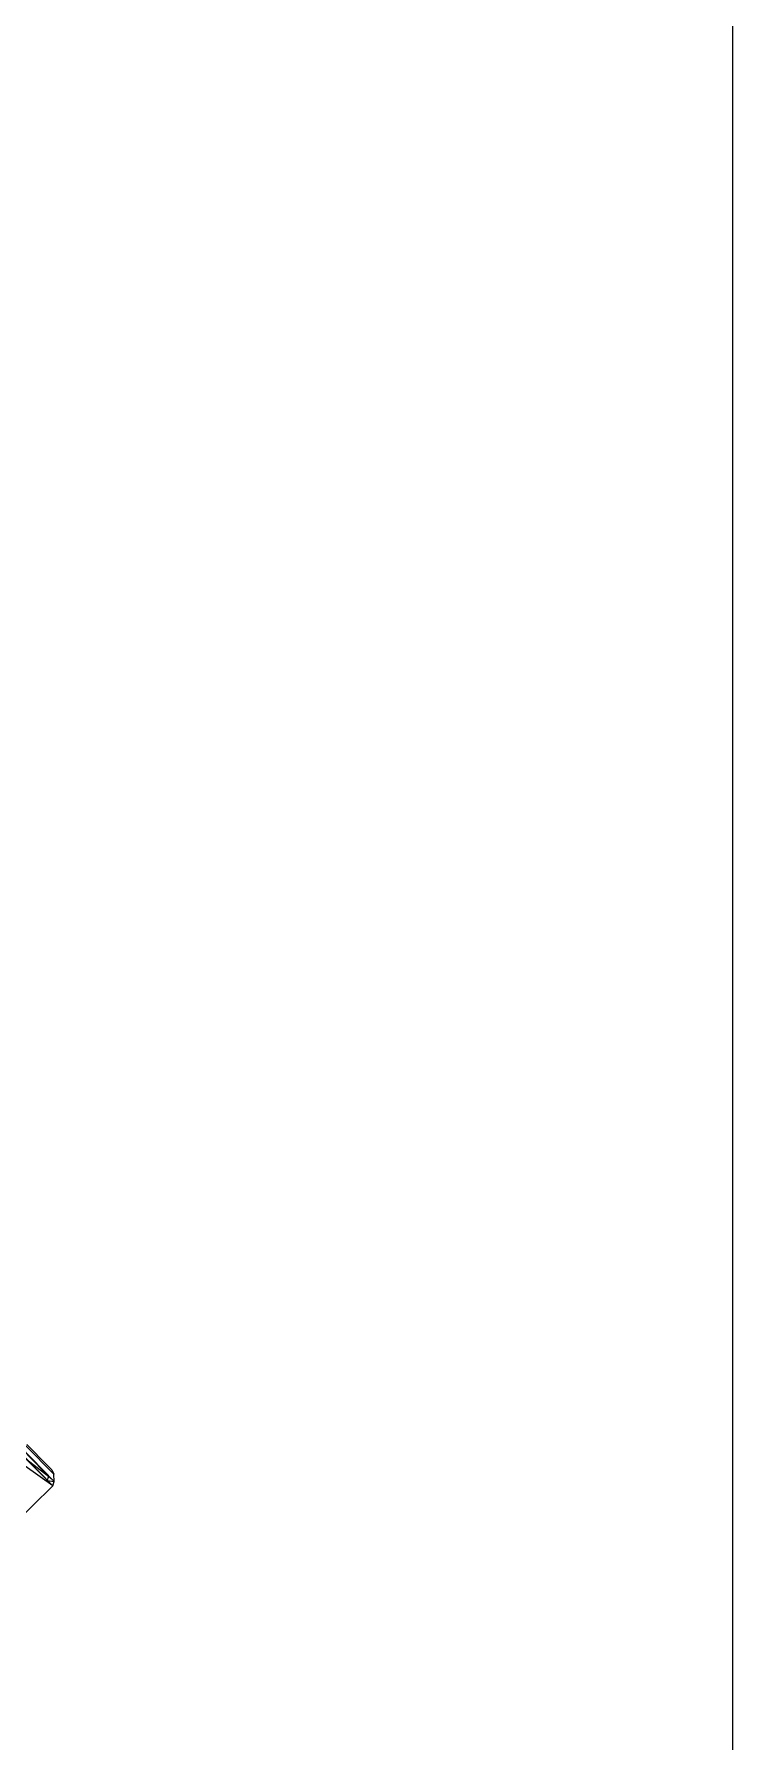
# Model space of a CAD drawing. Header units: millimetres. Extents: x 233224 to 234067, y -13631 to -11613.
# Drawn here: x 233624.56 to 233634.9, y -13207.9 to -13182.63 of the extents above; entities that cross this region are included whole.
import ezdxf

# ---------------------------------------------------------------- set-up
doc = ezdxf.new("R2010")
doc.units = ezdxf.units.MM
doc.header["$MEASUREMENT"] = 0
doc.layers.add('Doseme - BA', color=7, linetype='Continuous')
doc.layers.add('Doseme - BA_Pen_No__41', color=7, linetype='Continuous', lineweight=25)
doc.layers.add('Int - Furniture _Pen_No__75', color=6, linetype='Continuous', lineweight=20)

# ---------------------------------------------------------------- blocks, each defined once
blk = doc.blocks.new('Slab_125', base_point=(229800.69, -9676.81))
at = {"layer": 'Doseme - BA_Pen_No__41', "linetype": 'Continuous', "flags": 128}
blk.add_lwpolyline([(229800.69, -9676.81), (229800.69, -9026.81), (229150.69, -9026.81), (229150.69, -9676.81)], close=True, dxfattribs=at)
blk = doc.blocks.new('kalin masa ayak')
at = {"layer": 'Int - Furniture _Pen_No__75', "linetype": 'Continuous'}
for p, q in [((366.93, 572.02), (343.91, 507.34)), ((355.43, 505.35), (366.93, 572.02)), ((366.93, 572.02), (356.03, 505.34)), ((367.48, 571.64), (356.03, 505.34)), ((367.48, 571.64), (356.81, 505.49)), ((358.64, 573.45), (366.93, 572.02)), ((366.73, 570.89), (367.48, 571.64)), ((366.93, 572.02), (367.48, 571.64)), ((367.29, 570.55), (367.48, 571.64)), ((367.48, 571.64), (368.07, 570.71)), ((356.81, 505.49), (368.07, 570.71)), ((365.96, 566.42), (367.29, 570.55)), ((366.53, 566.1), (367.29, 570.55)), ((366.73, 570.89), (367.29, 570.55)), ((368.04, 569.09), (367.3, 564.81)), ((368.04, 569.09), (368.2, 570)), ((368.2, 570), (368.07, 570.71))]:
    blk.add_line(p, q, dxfattribs=at)

msp = doc.modelspace()

# ---------------------------------------------------------------- block references
at = {"layer": 'Doseme - BA', "linetype": 'Continuous', "xscale": 0.1, "yscale": 0.1, "zscale": 0.1}
msp.add_blockref('Slab_125', (233634.898, -13217.925), dxfattribs=at)
at = {"layer": 'Int - Furniture _Pen_No__75', "linetype": 'Continuous', "xscale": -0.1, "yscale": 0.1, "zscale": 100, "rotation": 214.9793690535333}
msp.add_blockref('kalin masa ayak', (233561.976, -13178.282), dxfattribs=at)

doc.saveas('drawing.dxf')
